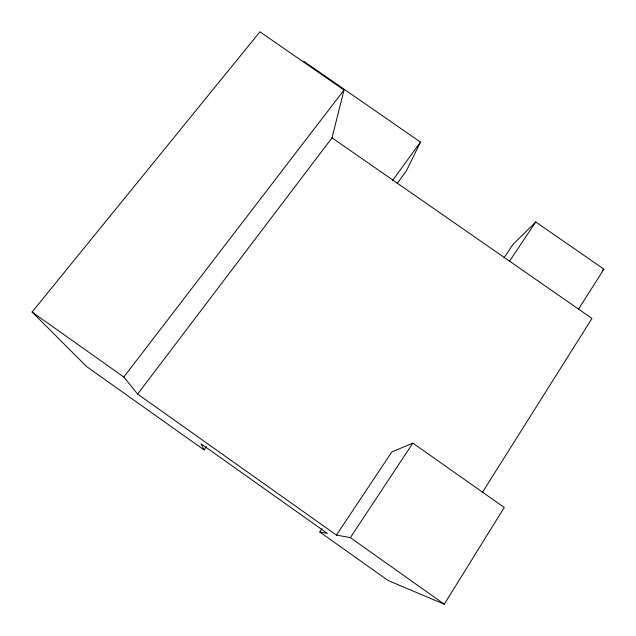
<?xml version="1.0" encoding="UTF-8"?>
<svg xmlns="http://www.w3.org/2000/svg" width="636" height="636" viewBox="0 0 636 636"><rect width="100%" height="100%" fill="white"/><g stroke="black" fill="none" stroke-linecap="round" stroke-linejoin="round"><path stroke-width="0.95" d="M336.452 535.083L391.816 451.95L412.859 443.125L504.269 507.464L444.262 604.2L350.356 537.635L336.452 535.083L137.622 394.082L332.032 137.837L344.012 90.026L259.957 31.8L32.078 312.014L86.909 366.797L204.069 449.922L206.398 446.711M303.738 61.247L420.468 142.106L406.499 170.647L397.19 183.486M482.215 492.677L591.973 318.437L332.032 137.837M578.378 309.335L603.922 269.179L535.75 221.964L512.918 244.51L504.062 257.691M350.356 537.635L412.859 443.125M509.372 261.388L535.75 221.964M444.262 604.2L388.238 580.581L319.805 532.03L322.015 528.731M392.682 180.314L420.468 142.106M137.622 394.082L123.813 377.045L344.012 90.026M602.316 270.268L603.922 269.179M319.805 532.03L327.365 533.413L201.063 443.833L204.069 449.922M32.078 312.014L123.813 377.045"/></g></svg>
